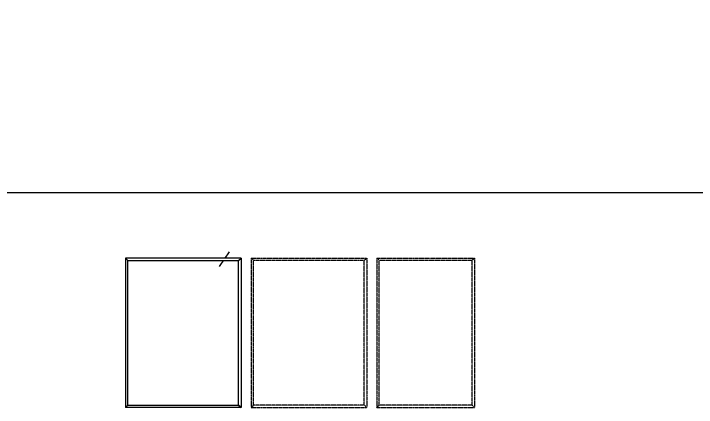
# Model space of a CAD drawing. Header units: millimetres. Extents: x -1379 to 1385823, y -4884429 to 548763.
# Drawn here: x 721518 to 729668, y -2341541 to -2336841 of the extents above; entities that cross this region are included whole.
import ezdxf

# ---------------------------------------------------------------- set-up
doc = ezdxf.new("R2010")
doc.units = ezdxf.units.MM
doc.set_wipeout_variables(frame=1)
doc.linetypes.add('TA_HL_001.00000', pattern=[6.5, 3.55, -2.95])
for name, color, linetype in [('010 - ASPG_FRAMING_MAIN_COLOR_1', 7, 'Continuous'), ('010 - ASPG_FRAMING_SUB_COLOR_2', 7, 'Continuous'), ('010 - ASPG_FRAMING_WIPEOUT_', 7, 'Continuous')]:
    doc.layers.add(name, color=color, linetype=linetype)

# ---------------------------------------------------------------- blocks, each defined once
blk = doc.blocks.new('*U2540')
at = {"layer": '010 - ASPG_FRAMING_MAIN_COLOR_1', "color": 7, "linetype": 'ByBlock'}
for points in [[(0, 0), (0, 1380), (25, 1350), (25, 30), (0, 0)], [(1780, 1380), (0, 1380), (25, 1350), (1755, 1350)], [(1780, 0), (1780, 1380), (1755, 1350), (1755, 30), (1780, 0)], [(25, 30), (1755, 30), (1780, 0), (0, 0), (25, 30)]]:
    blk.add_lwpolyline(points, close=True, dxfattribs=at)
blk = doc.blocks.new('*U2541')
at = {"layer": '010 - ASPG_FRAMING_MAIN_COLOR_1', "color": 7, "linetype": 'ByBlock'}
for points in [[(0, 0), (0, 1167), (25, 1137), (25, 30), (0, 0)], [(1780, 1167), (0, 1167), (25, 1137), (1755, 1137)], [(1780, 0), (1780, 1167), (1755, 1137), (1755, 30), (1780, 0)], [(25, 30), (1755, 30), (1780, 0), (0, 0), (25, 30)]]:
    blk.add_lwpolyline(points, close=True, dxfattribs=at)
blk = doc.blocks.new('*U2543')
at = {"color": 7}
blk.add_wipeout([(0, 0), (0, 1380), (25, 1350), (25, 30)], dxfattribs=at).dxf.layer = '010 - ASPG_FRAMING_WIPEOUT_'
at = {"layer": '010 - ASPG_FRAMING_SUB_COLOR_2', "color": 7}
blk.add_lwpolyline([(0, 0), (0, 1380), (25, 1350), (25, 30), (0, 0)], close=True, dxfattribs=at)
at = {"color": 7}
for points in [[(1780, 1380), (0, 1380), (25, 1350), (1755, 1350)], [(25, 30), (1755, 30), (1780, 0), (0, 0)]]:
    blk.add_wipeout(points, dxfattribs=at).dxf.layer = '010 - ASPG_FRAMING_WIPEOUT_'
at = {"layer": '010 - ASPG_FRAMING_SUB_COLOR_2', "color": 7}
for points in [[(1780, 1380), (0, 1380), (25, 1350), (1755, 1350)], [(25, 30), (1755, 30), (1780, 0), (0, 0), (25, 30)]]:
    blk.add_lwpolyline(points, close=True, dxfattribs=at)
at = {"color": 7}
blk.add_wipeout([(1780, 0), (1780, 1380), (1755, 1350), (1755, 30)], dxfattribs=at).dxf.layer = '010 - ASPG_FRAMING_WIPEOUT_'
at = {"layer": '010 - ASPG_FRAMING_SUB_COLOR_2', "color": 7}
blk.add_lwpolyline([(1780, 0), (1780, 1380), (1755, 1350), (1755, 30), (1780, 0)], close=True, dxfattribs=at)

msp = doc.modelspace()

# ---------------------------------------------------------------- linework, layer by layer
at = {"color": 7}
msp.add_line((723973.3, -2339861.3), (724096.1, -2339684.7), dxfattribs=at)
at = {"layer": 'Defpoints', "color": 7}
msp.add_lwpolyline([(715050.7, -2338975.4), (734425.7, -2338975.4), (734425.7, -2328975.4), (715050.7, -2328975.4)], close=True, dxfattribs=at)

# ---------------------------------------------------------------- block references
at = {"color": 7, "linetype": 'TA_HL_001.00000', "yscale": -1, "rotation": 90}
for name, p in [('*U2540', (724352.5, -2341541.1)), ('*U2541', (725852.5, -2341541.1))]:
    msp.add_blockref(name, p, dxfattribs=at)

# ---------------------------------------------------------------- next in the draw order: block references
at = {"color": 7, "linetype": 'TA_HL_001.00000', "xscale": -1, "yscale": -1, "rotation": 270}
msp.add_blockref('*U2543', (724232.5, -2341541.1), dxfattribs=at)

doc.saveas('drawing.dxf')
